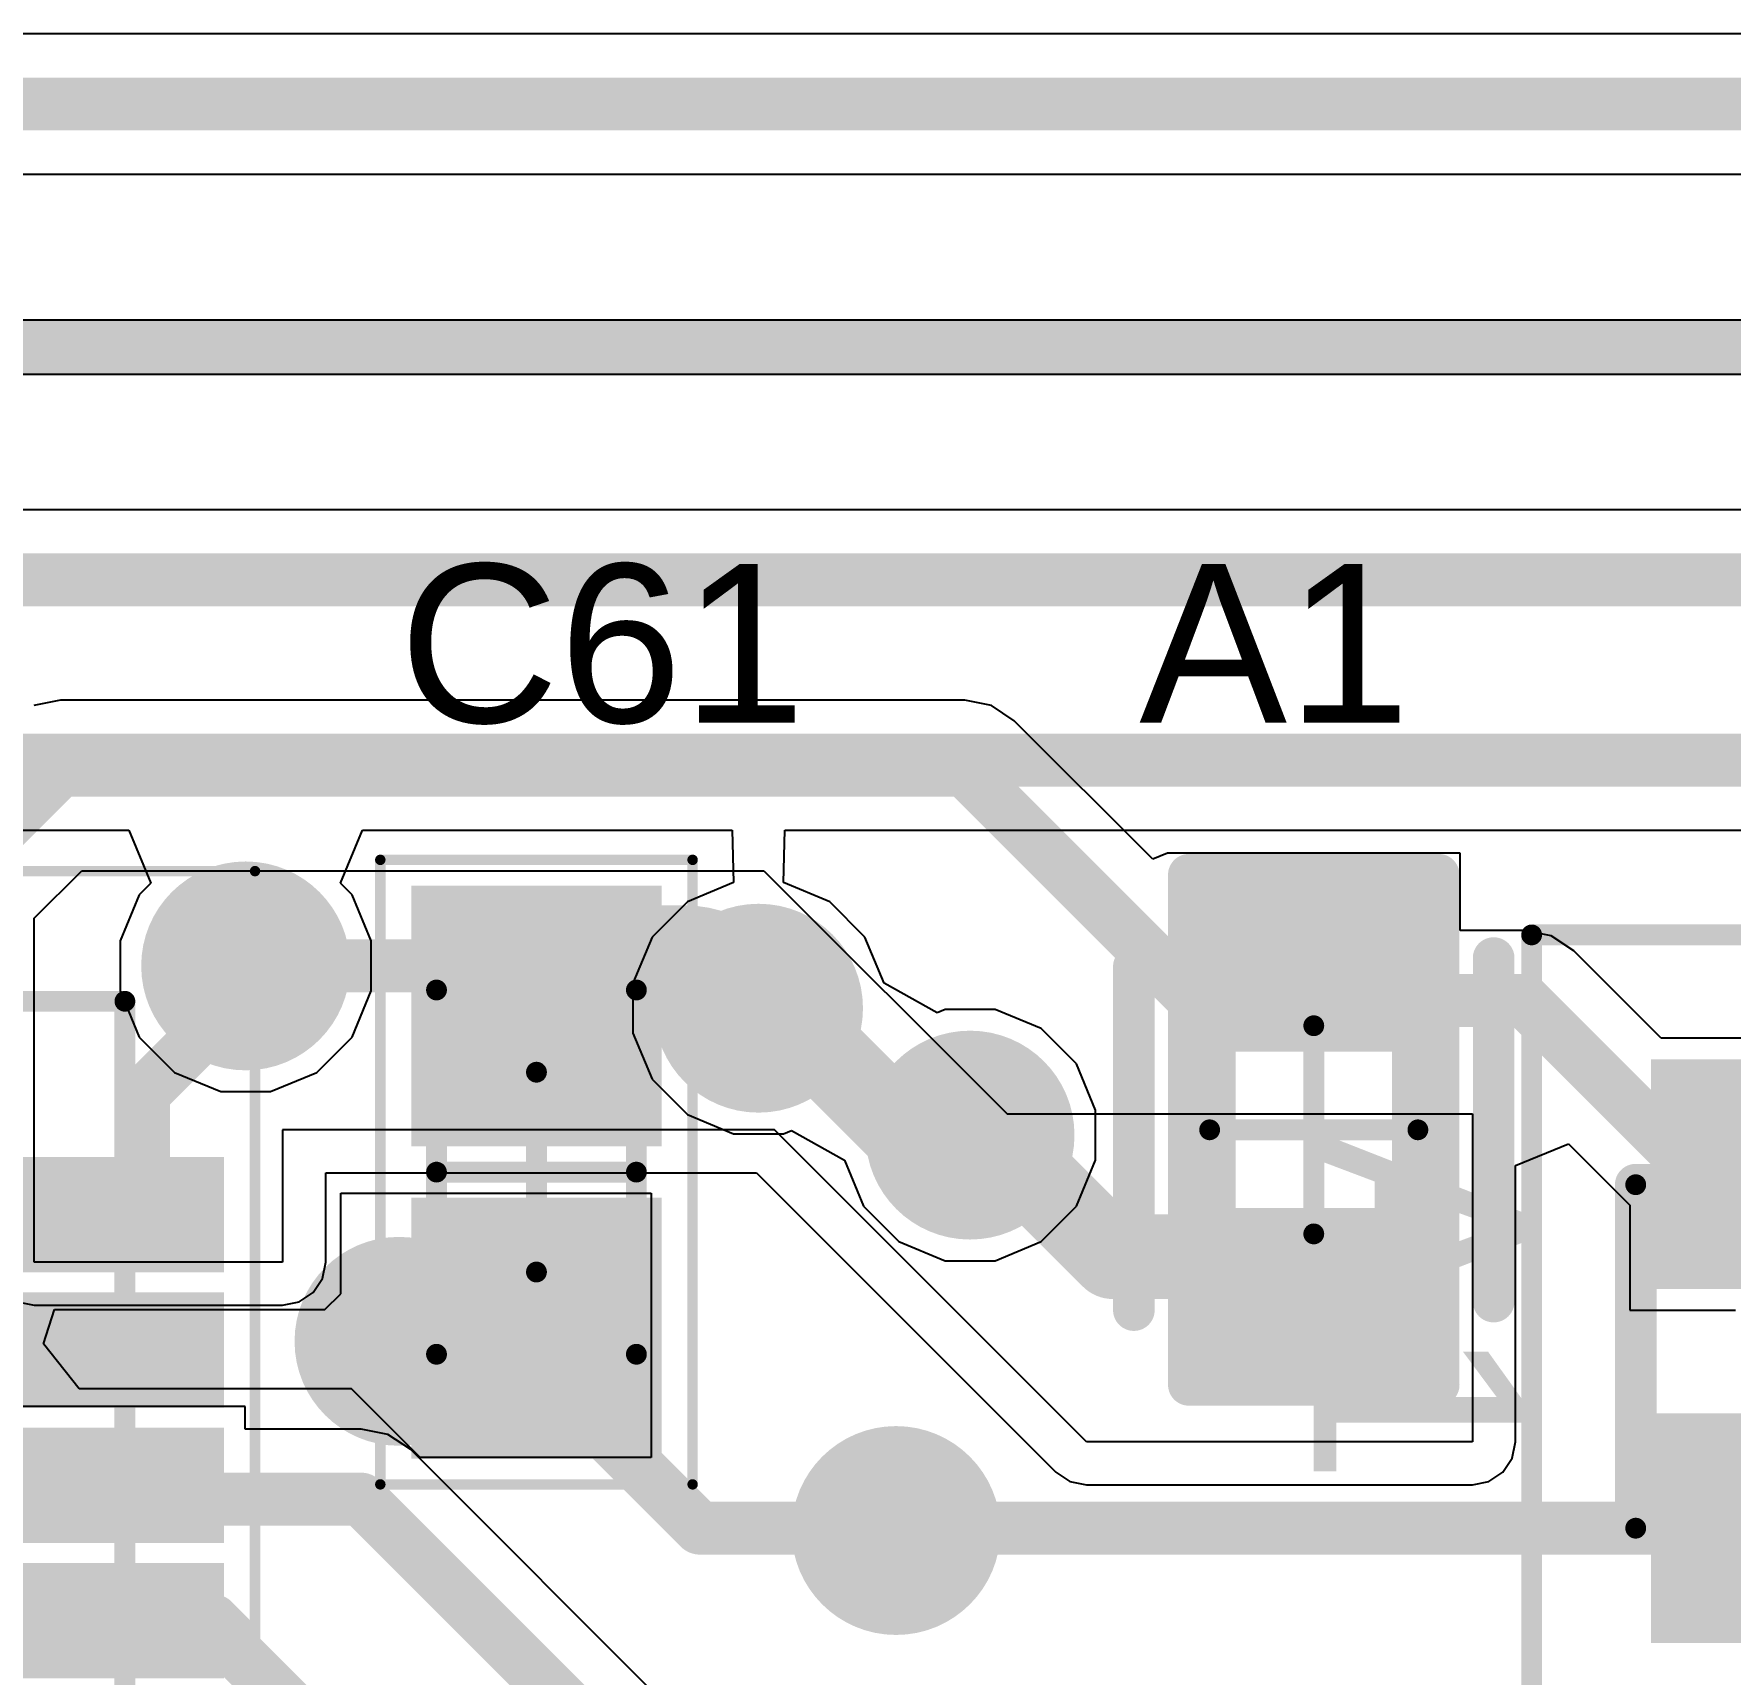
# Model space of a CAD drawing. Header units: inches. Extents: x 2.95 to 6.74, y 1.23 to 4.83.
# Drawn here: x 6.147 to 6.4677, y 2.1111 to 2.4213 of the extents above; entities that cross this region are included whole.
import ezdxf

# ---------------------------------------------------------------- set-up
doc = ezdxf.new("R2010")
doc.units = ezdxf.units.IN
doc.header["$MEASUREMENT"] = 0
for name, color, linetype in [('Bottom Layer', 5, 'Continuous'), ('Bottom Solder', 6, 'Continuous'), ('GND', 76, 'Continuous'), ('Mechanical 15', 56, 'Continuous'), ('PWR', 16, 'Continuous'), ('Top 3D Body', 56, 'Continuous'), ('Top Assembly', 56, 'Continuous'), ('Top Component Center', 56, 'Continuous'), ('Top Courtyard', 56, 'Continuous'), ('Top Layer', 1, 'Continuous'), ('Top Overlay', 2, 'Continuous'), ('Top Paste', 8, 'Continuous'), ('Top Solder', 216, 'Continuous'), ('Via Holes', 16, 'Continuous')]:
    doc.layers.add(name, color=color, linetype=linetype)
doc.styles.add('Arial', font='', dxfattribs={"height": 0.2})
doc.styles.get('Arial').set_extended_font_data('Arial')

# ---------------------------------------------------------------- blocks, each defined once
blk = doc.blocks.new('YC164JR07220RL_45')
at = {"layer": 'Top Layer'}
for points in [[(-0.0561, 0.01575), (-0.0561, 0.05118), (-0.03839, 0.05118), (-0.03839, 0.01575)], [(-0.02461, 0.01575), (-0.02461, 0.05118), (-0.00689, 0.05118), (-0.00689, 0.01575)], [(0.00689, 0.01575), (0.00689, 0.05118), (0.02461, 0.05118), (0.02461, 0.01575)], [(0.03839, 0.01575), (0.03839, 0.05118), (0.0561, 0.05118), (0.0561, 0.01575)], [(-0.0561, -0.05118), (-0.0561, -0.01575), (-0.03839, -0.01575), (-0.03839, -0.05118)], [(-0.02461, -0.05118), (-0.02461, -0.01575), (-0.00689, -0.01575), (-0.00689, -0.05118)], [(0.00689, -0.05118), (0.00689, -0.01575), (0.02461, -0.01575), (0.02461, -0.05118)], [(0.03839, -0.05118), (0.03839, -0.01575), (0.0561, -0.01575), (0.0561, -0.05118)]]:
    blk.add_hatch(color=1, dxfattribs=at).paths.add_polyline_path(points)
at = {"layer": 'Top Paste'}
for points in [[(-0.0561, 0.01575), (-0.0561, 0.05118), (-0.03839, 0.05118), (-0.03839, 0.01575)], [(-0.02461, 0.01575), (-0.02461, 0.05118), (-0.00689, 0.05118), (-0.00689, 0.01575)], [(0.00689, 0.01575), (0.00689, 0.05118), (0.02461, 0.05118), (0.02461, 0.01575)], [(0.03839, 0.01575), (0.03839, 0.05118), (0.0561, 0.05118), (0.0561, 0.01575)], [(-0.0561, -0.05118), (-0.0561, -0.01575), (-0.03839, -0.01575), (-0.03839, -0.05118)], [(-0.02461, -0.05118), (-0.02461, -0.01575), (-0.00689, -0.01575), (-0.00689, -0.05118)], [(0.00689, -0.05118), (0.00689, -0.01575), (0.02461, -0.01575), (0.02461, -0.05118)], [(0.03839, -0.05118), (0.03839, -0.01575), (0.0561, -0.01575), (0.0561, -0.05118)]]:
    blk.add_hatch(color=8, dxfattribs=at).paths.add_polyline_path(points)
at = {"layer": 'Top Solder'}
for points in [[(-0.0601, 0.01175), (-0.0601, 0.05518), (-0.03439, 0.05518), (-0.03439, 0.01175)], [(-0.02861, 0.01175), (-0.02861, 0.05518), (-0.00289, 0.05518), (-0.00289, 0.01175)], [(0.00289, 0.01175), (0.00289, 0.05518), (0.02861, 0.05518), (0.02861, 0.01175)], [(0.03439, 0.01175), (0.03439, 0.05518), (0.0601, 0.05518), (0.0601, 0.01175)], [(-0.0601, -0.05518), (-0.0601, -0.01175), (-0.03439, -0.01175), (-0.03439, -0.05518)], [(-0.02861, -0.05518), (-0.02861, -0.01175), (-0.00289, -0.01175), (-0.00289, -0.05518)], [(0.00289, -0.05518), (0.00289, -0.01175), (0.02861, -0.01175), (0.02861, -0.05518)], [(0.03439, -0.05518), (0.03439, -0.01175), (0.0601, -0.01175), (0.0601, -0.05518)]]:
    blk.add_hatch(color=216, dxfattribs=at).paths.add_polyline_path(points)
at = {"layer": 'Mechanical 15'}
for points in [[(-0.08268, 0.07087, 0.00394, 0.00394, 0), (-0.08268, -0.07874, 0.00394, 0.00394, 0)], [(0.08268, 0.07087, 0.00394, 0.00394, 0), (-0.08268, 0.07087, 0.00394, 0.00394, 0)], [(0.08268, 0.07087, 0.00394, 0.00394, 0), (0.08268, -0.07874, 0.00394, 0.00394, 0)], [(0.08268, -0.07874, 0.00394, 0.00394, 0), (-0.08268, -0.07874, 0.00394, 0.00394, 0)]]:
    blk.add_lwpolyline(points, format="xyseb", dxfattribs=at)
for points in [[(-0.08366, 0.07087, 0.00197, 0.00197, 1), (-0.08169, 0.07087, 0.00197, 0.00197, 1)], [(-0.08366, 0.07087, 0.00197, 0.00197, 1), (-0.08169, 0.07087, 0.00197, 0.00197, 1)], [(0.08169, 0.07087, 0.00197, 0.00197, 1), (0.08366, 0.07087, 0.00197, 0.00197, 1)], [(0.08169, 0.07087, 0.00197, 0.00197, 1), (0.08366, 0.07087, 0.00197, 0.00197, 1)], [(-0.08366, -0.07874, 0.00197, 0.00197, 1), (-0.08169, -0.07874, 0.00197, 0.00197, 1)], [(-0.08366, -0.07874, 0.00197, 0.00197, 1), (-0.08169, -0.07874, 0.00197, 0.00197, 1)], [(0.08169, -0.07874, 0.00197, 0.00197, 1), (0.08366, -0.07874, 0.00197, 0.00197, 1)], [(0.08169, -0.07874, 0.00197, 0.00197, 1), (0.08366, -0.07874, 0.00197, 0.00197, 1)]]:
    blk.add_lwpolyline(points, format="xyseb", close=True, dxfattribs=at)
at = {"layer": 'Top 3D Body'}
for points in [[(-0.06299, 0.0315, 0.00787, 0.00787, 0), (-0.06299, -0.0315, 0.00787, 0.00787, 0)], [(0.06299, 0.0315, 0.00787, 0.00787, 0), (-0.06299, 0.0315, 0.00787, 0.00787, 0)], [(0.06299, 0.0315, 0.00787, 0.00787, 0), (0.06299, -0.0315, 0.00787, 0.00787, 0)], [(0.06299, -0.0315, 0.00787, 0.00787, 0), (-0.06299, -0.0315, 0.00787, 0.00787, 0)]]:
    blk.add_lwpolyline(points, format="xyseb", dxfattribs=at)
for points in [[(-0.06496, 0.0315, 0.00394, 0.00394, 1), (-0.06102, 0.0315, 0.00394, 0.00394, 1)], [(-0.06496, 0.0315, 0.00394, 0.00394, 1), (-0.06102, 0.0315, 0.00394, 0.00394, 1)], [(0.06102, 0.0315, 0.00394, 0.00394, 1), (0.06496, 0.0315, 0.00394, 0.00394, 1)], [(0.06102, 0.0315, 0.00394, 0.00394, 1), (0.06496, 0.0315, 0.00394, 0.00394, 1)], [(-0.06496, -0.0315, 0.00394, 0.00394, 1), (-0.06102, -0.0315, 0.00394, 0.00394, 1)], [(-0.06496, -0.0315, 0.00394, 0.00394, 1), (-0.06102, -0.0315, 0.00394, 0.00394, 1)], [(0.06102, -0.0315, 0.00394, 0.00394, 1), (0.06496, -0.0315, 0.00394, 0.00394, 1)], [(0.06102, -0.0315, 0.00394, 0.00394, 1), (0.06496, -0.0315, 0.00394, 0.00394, 1)]]:
    blk.add_lwpolyline(points, format="xyseb", close=True, dxfattribs=at)
at = {"layer": 'Top Overlay'}
for points in [[(0.06299, 0.03346, 0.00394, 0.00394, 0), (0.06299, -0.0315, 0.00394, 0.00394, 0)], [(-0.06299, 0.0315, 0.00394, 0.00394, 0), (-0.06299, -0.03346, 0.00394, 0.00394, 0)], [(-0.04921, -0.05709, 0.00394, 0.00394, -1), (-0.04528, -0.05709, 0.00394, 0.00394, 0)], [(-0.04528, -0.05709, 0.00394, 0.00394, -1), (-0.04921, -0.05709, 0.00394, 0.00394, 0)]]:
    blk.add_lwpolyline(points, format="xyseb", dxfattribs=at)
for points in [[(0.06201, 0.03346, 0.00197, 0.00197, 1), (0.06398, 0.03346, 0.00197, 0.00197, 1)], [(-0.06398, 0.0315, 0.00197, 0.00197, 1), (-0.06201, 0.0315, 0.00197, 0.00197, 1)], [(-0.06398, -0.03346, 0.00197, 0.00197, 1), (-0.06201, -0.03346, 0.00197, 0.00197, 1)], [(0.06201, -0.0315, 0.00197, 0.00197, 1), (0.06398, -0.0315, 0.00197, 0.00197, 1)], [(-0.0502, -0.05709, 0.00197, 0.00197, 1), (-0.04823, -0.05709, 0.00197, 0.00197, 1)], [(-0.0502, -0.05709, 0.00197, 0.00197, 1), (-0.04823, -0.05709, 0.00197, 0.00197, 1)], [(-0.04626, -0.05709, 0.00197, 0.00197, 1), (-0.04429, -0.05709, 0.00197, 0.00197, 1)], [(-0.04626, -0.05709, 0.00197, 0.00197, 1), (-0.04429, -0.05709, 0.00197, 0.00197, 1)]]:
    blk.add_lwpolyline(points, format="xyseb", close=True, dxfattribs=at)
blk = doc.blocks.new('QFN65P400X400X100_17N_D_106')
at = {"layer": 'Top Layer'}
for points in [[(-0.04528, 0.05217), (-0.04528, 0.0935), (-0.0315, 0.0935), (-0.0315, 0.05217)], [(-0.01969, 0.05217), (-0.01969, 0.0935), (-0.00591, 0.0935), (-0.00591, 0.05217)], [(0.00591, 0.05217), (0.00591, 0.0935), (0.01969, 0.0935), (0.01969, 0.05217)], [(0.0315, 0.05217), (0.0315, 0.0935), (0.04528, 0.0935), (0.04528, 0.05217)], [(-0.0935, 0.04528), (-0.05217, 0.04528), (-0.05217, 0.0315), (-0.0935, 0.0315)], [(0.05217, 0.04528), (0.0935, 0.04528), (0.0935, 0.0315), (0.05217, 0.0315)], [(-0.04331, -0.04331), (-0.04331, 0.04331), (0.04331, 0.04331), (0.04331, -0.04331)], [(-0.0935, 0.01969), (-0.05217, 0.01969), (-0.05217, 0.00591), (-0.0935, 0.00591)], [(0.05217, 0.01969), (0.0935, 0.01969), (0.0935, 0.00591), (0.05217, 0.00591)], [(-0.0935, -0.00591), (-0.05217, -0.00591), (-0.05217, -0.01969), (-0.0935, -0.01969)], [(0.05217, -0.00591), (0.0935, -0.00591), (0.0935, -0.01969), (0.05217, -0.01969)], [(-0.0935, -0.0315), (-0.05217, -0.0315), (-0.05217, -0.04528), (-0.0935, -0.04528)], [(0.05217, -0.0315), (0.0935, -0.0315), (0.0935, -0.04528), (0.05217, -0.04528)], [(-0.04528, -0.0935), (-0.04528, -0.05217), (-0.0315, -0.05217), (-0.0315, -0.0935)], [(-0.01969, -0.0935), (-0.01969, -0.05217), (-0.00591, -0.05217), (-0.00591, -0.0935)], [(0.00591, -0.0935), (0.00591, -0.05217), (0.01969, -0.05217), (0.01969, -0.0935)], [(0.0315, -0.0935), (0.0315, -0.05217), (0.04528, -0.05217), (0.04528, -0.0935)]]:
    blk.add_hatch(color=1, dxfattribs=at).paths.add_polyline_path(points)
at = {"layer": 'Top Paste'}
for points in [[(-0.04528, 0.05217), (-0.04528, 0.0935), (-0.0315, 0.0935), (-0.0315, 0.05217)], [(-0.01969, 0.05217), (-0.01969, 0.0935), (-0.00591, 0.0935), (-0.00591, 0.05217)], [(0.00591, 0.05217), (0.00591, 0.0935), (0.01969, 0.0935), (0.01969, 0.05217)], [(0.0315, 0.05217), (0.0315, 0.0935), (0.04528, 0.0935), (0.04528, 0.05217)], [(-0.0935, 0.04528), (-0.05217, 0.04528), (-0.05217, 0.0315), (-0.0935, 0.0315)], [(0.05217, 0.04528), (0.0935, 0.04528), (0.0935, 0.0315), (0.05217, 0.0315)], [(-0.04331, -0.04331), (-0.04331, 0.04331), (0.04331, 0.04331), (0.04331, -0.04331)], [(-0.0935, 0.01969), (-0.05217, 0.01969), (-0.05217, 0.00591), (-0.0935, 0.00591)], [(0.05217, 0.01969), (0.0935, 0.01969), (0.0935, 0.00591), (0.05217, 0.00591)], [(-0.0935, -0.00591), (-0.05217, -0.00591), (-0.05217, -0.01969), (-0.0935, -0.01969)], [(0.05217, -0.00591), (0.0935, -0.00591), (0.0935, -0.01969), (0.05217, -0.01969)], [(-0.0935, -0.0315), (-0.05217, -0.0315), (-0.05217, -0.04528), (-0.0935, -0.04528)], [(0.05217, -0.0315), (0.0935, -0.0315), (0.0935, -0.04528), (0.05217, -0.04528)], [(-0.04528, -0.0935), (-0.04528, -0.05217), (-0.0315, -0.05217), (-0.0315, -0.0935)], [(-0.01969, -0.0935), (-0.01969, -0.05217), (-0.00591, -0.05217), (-0.00591, -0.0935)], [(0.00591, -0.0935), (0.00591, -0.05217), (0.01969, -0.05217), (0.01969, -0.0935)], [(0.0315, -0.0935), (0.0315, -0.05217), (0.04528, -0.05217), (0.04528, -0.0935)]]:
    blk.add_hatch(color=8, dxfattribs=at).paths.add_polyline_path(points)
at = {"layer": 'Top Solder'}
for points in [[(-0.04928, 0.04817), (-0.04928, 0.0975), (-0.0275, 0.0975), (-0.0275, 0.04817)], [(-0.02369, 0.04817), (-0.02369, 0.0975), (-0.00191, 0.0975), (-0.00191, 0.04817)], [(0.00191, 0.04817), (0.00191, 0.0975), (0.02369, 0.0975), (0.02369, 0.04817)], [(0.0275, 0.04817), (0.0275, 0.0975), (0.04928, 0.0975), (0.04928, 0.04817)], [(-0.0975, 0.04928), (-0.04817, 0.04928), (-0.04817, 0.0275), (-0.0975, 0.0275)], [(0.04817, 0.04928), (0.0975, 0.04928), (0.0975, 0.0275), (0.04817, 0.0275)], [(-0.04731, -0.04731), (-0.04731, 0.04731), (0.04731, 0.04731), (0.04731, -0.04731)], [(-0.0975, 0.02369), (-0.04817, 0.02369), (-0.04817, 0.00191), (-0.0975, 0.00191)], [(0.04817, 0.02369), (0.0975, 0.02369), (0.0975, 0.00191), (0.04817, 0.00191)], [(-0.0975, -0.00191), (-0.04817, -0.00191), (-0.04817, -0.02369), (-0.0975, -0.02369)], [(0.04817, -0.00191), (0.0975, -0.00191), (0.0975, -0.02369), (0.04817, -0.02369)], [(-0.0975, -0.0275), (-0.04817, -0.0275), (-0.04817, -0.04928), (-0.0975, -0.04928)], [(0.04817, -0.0275), (0.0975, -0.0275), (0.0975, -0.04928), (0.04817, -0.04928)], [(-0.04928, -0.0975), (-0.04928, -0.04817), (-0.0275, -0.04817), (-0.0275, -0.0975)], [(-0.02369, -0.0975), (-0.02369, -0.04817), (-0.00191, -0.04817), (-0.00191, -0.0975)], [(0.00191, -0.0975), (0.00191, -0.04817), (0.02369, -0.04817), (0.02369, -0.0975)], [(0.0275, -0.0975), (0.0275, -0.04817), (0.04928, -0.04817), (0.04928, -0.0975)]]:
    blk.add_hatch(color=216, dxfattribs=at).paths.add_polyline_path(points)
at = {"layer": 'Mechanical 15'}
for points in [[(-0.10335, 0.10335, 0.00197, 0.00197, 0), (-0.10335, -0.10335, 0.00197, 0.00197, 0)], [(0.10335, 0.10335, 0.00197, 0.00197, 0), (-0.10335, 0.10335, 0.00197, 0.00197, 0)], [(0.10335, 0.10335, 0.00197, 0.00197, 0), (0.10335, -0.10335, 0.00197, 0.00197, 0)], [(0.10335, -0.10335, 0.00197, 0.00197, 0), (-0.10335, -0.10335, 0.00197, 0.00197, 0)]]:
    blk.add_lwpolyline(points, format="xyseb", dxfattribs=at)
for points in [[(-0.10384, 0.10335, 0.000984, 0.000984, 1), (-0.10285, 0.10335, 0.000984, 0.000984, 1)], [(-0.10384, 0.10335, 0.000984, 0.000984, 1), (-0.10285, 0.10335, 0.000984, 0.000984, 1)], [(0.10285, 0.10335, 0.000984, 0.000984, 1), (0.10384, 0.10335, 0.000984, 0.000984, 1)], [(0.10285, 0.10335, 0.000984, 0.000984, 1), (0.10384, 0.10335, 0.000984, 0.000984, 1)], [(-0.10384, -0.10335, 0.000984, 0.000984, 1), (-0.10285, -0.10335, 0.000984, 0.000984, 1)], [(-0.10384, -0.10335, 0.000984, 0.000984, 1), (-0.10285, -0.10335, 0.000984, 0.000984, 1)], [(0.10285, -0.10335, 0.000984, 0.000984, 1), (0.10384, -0.10335, 0.000984, 0.000984, 1)], [(0.10285, -0.10335, 0.000984, 0.000984, 1), (0.10384, -0.10335, 0.000984, 0.000984, 1)]]:
    blk.add_lwpolyline(points, format="xyseb", close=True, dxfattribs=at)
at = {"layer": 'Top 3D Body'}
for points in [[(-0.05315, 0.07874, 0.00394, 0.00394, 0), (-0.07874, 0.05315, 0.00394, 0.00394, 0)], [(-0.07874, 0.07874, 0.00394, 0.00394, 0), (-0.07874, -0.07874, 0.00394, 0.00394, 0)], [(0.07874, 0.07874, 0.00394, 0.00394, 0), (-0.07874, 0.07874, 0.00394, 0.00394, 0)], [(0.07874, 0.07874, 0.00394, 0.00394, 0), (0.07874, -0.07874, 0.00394, 0.00394, 0)], [(0.07874, -0.07874, 0.00394, 0.00394, 0), (-0.07874, -0.07874, 0.00394, 0.00394, 0)]]:
    blk.add_lwpolyline(points, format="xyseb", dxfattribs=at)
for points in [[(-0.07972, 0.07874, 0.00197, 0.00197, 1), (-0.07776, 0.07874, 0.00197, 0.00197, 1)], [(-0.07972, 0.07874, 0.00197, 0.00197, 1), (-0.07776, 0.07874, 0.00197, 0.00197, 1)], [(-0.05413, 0.07874, 0.00197, 0.00197, 1), (-0.05217, 0.07874, 0.00197, 0.00197, 1)], [(0.07776, 0.07874, 0.00197, 0.00197, 1), (0.07972, 0.07874, 0.00197, 0.00197, 1)], [(0.07776, 0.07874, 0.00197, 0.00197, 1), (0.07972, 0.07874, 0.00197, 0.00197, 1)], [(-0.07972, 0.05315, 0.00197, 0.00197, 1), (-0.07776, 0.05315, 0.00197, 0.00197, 1)], [(-0.07972, -0.07874, 0.00197, 0.00197, 1), (-0.07776, -0.07874, 0.00197, 0.00197, 1)], [(-0.07972, -0.07874, 0.00197, 0.00197, 1), (-0.07776, -0.07874, 0.00197, 0.00197, 1)], [(0.07776, -0.07874, 0.00197, 0.00197, 1), (0.07972, -0.07874, 0.00197, 0.00197, 1)], [(0.07776, -0.07874, 0.00197, 0.00197, 1), (0.07972, -0.07874, 0.00197, 0.00197, 1)]]:
    blk.add_lwpolyline(points, format="xyseb", close=True, dxfattribs=at)
at = {"layer": 'Top Overlay'}
for points in [[(-0.08709, 0.07677, 0.0128, 0.0128, 1), (-0.09988, 0.07677, 0.0128, 0.0128, 1)], [(-0.10308, 0.07677, 0.0064, 0.0064, 1), (-0.09668, 0.07677, 0.0064, 0.0064, 1)], [(-0.09029, 0.07677, 0.0064, 0.0064, 1), (-0.08389, 0.07677, 0.0064, 0.0064, 1)]]:
    blk.add_lwpolyline(points, format="xyseb", close=True, dxfattribs=at)
blk = doc.blocks.new('CAPC1608X90X35NL15T15_118')
at = {"layer": 'Top Layer'}
for points in [[(-0.0502, -0.01969), (-0.0502, 0.01969), (-0.00886, 0.01969), (-0.00886, -0.01969)], [(0.00886, -0.01969), (0.00886, 0.01969), (0.0502, 0.01969), (0.0502, -0.01969)]]:
    blk.add_hatch(color=1, dxfattribs=at).paths.add_polyline_path(points)
at = {"layer": 'Top Paste'}
for points in [[(-0.0502, -0.01969), (-0.0502, 0.01969), (-0.00886, 0.01969), (-0.00886, -0.01969)], [(0.00886, -0.01969), (0.00886, 0.01969), (0.0502, 0.01969), (0.0502, -0.01969)]]:
    blk.add_hatch(color=8, dxfattribs=at).paths.add_polyline_path(points)
at = {"layer": 'Top Solder'}
for points in [[(-0.0542, -0.02369), (-0.0542, 0.02369), (-0.00486, 0.02369), (-0.00486, -0.02369)], [(0.00486, -0.02369), (0.00486, 0.02369), (0.0542, 0.02369), (0.0542, -0.02369)]]:
    blk.add_hatch(color=216, dxfattribs=at).paths.add_polyline_path(points)
at = {"layer": 'Mechanical 15'}
for points in [[(-0.05906, 0.02953, 0.00197, 0.00197, 0), (-0.05906, -0.02953, 0.00197, 0.00197, 0)], [(-0.05906, 0.02953, 0.00197, 0.00197, 0), (0.05906, 0.02953, 0.00197, 0.00197, 0)], [(0.05906, 0.02953, 0.00197, 0.00197, 0), (0.05906, -0.02953, 0.00197, 0.00197, 0)], [(0, 0.0189, 0.00394, 0.00394, 0), (0, -0.0189, 0.00394, 0.00394, 0)], [(-0.0189, 0, 0.00394, 0.00394, 0), (0.0189, 0, 0.00394, 0.00394, 0)], [(-0.05906, -0.02953, 0.00197, 0.00197, 0), (0.05906, -0.02953, 0.00197, 0.00197, 0)]]:
    blk.add_lwpolyline(points, format="xyseb", dxfattribs=at)
for points in [[(-0.05955, 0.02953, 0.000984, 0.000984, 1), (-0.05856, 0.02953, 0.000984, 0.000984, 1)], [(-0.05955, 0.02953, 0.000984, 0.000984, 1), (-0.05856, 0.02953, 0.000984, 0.000984, 1)], [(0.05856, 0.02953, 0.000984, 0.000984, 1), (0.05955, 0.02953, 0.000984, 0.000984, 1)], [(0.05856, 0.02953, 0.000984, 0.000984, 1), (0.05955, 0.02953, 0.000984, 0.000984, 1)], [(-0.00098, 0.0189, 0.00197, 0.00197, 1), (0.00098, 0.0189, 0.00197, 0.00197, 1)], [(-0.01988, 0, 0.00197, 0.00197, 1), (-0.01791, 0, 0.00197, 0.00197, 1)], [(0.01791, 0, 0.00197, 0.00197, 1), (0.01988, 0, 0.00197, 0.00197, 1)], [(-0.00098, -0.0189, 0.00197, 0.00197, 1), (0.00098, -0.0189, 0.00197, 0.00197, 1)], [(-0.05955, -0.02953, 0.000984, 0.000984, 1), (-0.05856, -0.02953, 0.000984, 0.000984, 1)], [(-0.05955, -0.02953, 0.000984, 0.000984, 1), (-0.05856, -0.02953, 0.000984, 0.000984, 1)], [(0.05856, -0.02953, 0.000984, 0.000984, 1), (0.05955, -0.02953, 0.000984, 0.000984, 1)], [(0.05856, -0.02953, 0.000984, 0.000984, 1), (0.05955, -0.02953, 0.000984, 0.000984, 1)]]:
    blk.add_lwpolyline(points, format="xyseb", close=True, dxfattribs=at)
at = {"layer": 'Top 3D Body'}
for points in [[(-0.03445, 0.0189, 0.00394, 0.00394, 0), (-0.03445, -0.0189, 0.00394, 0.00394, 0)], [(-0.03445, 0.0189, 0.00394, 0.00394, 0), (0.03445, 0.0189, 0.00394, 0.00394, 0)], [(0.03445, 0.0189, 0.00394, 0.00394, 0), (0.03445, -0.0189, 0.00394, 0.00394, 0)], [(-0.03445, -0.0189, 0.00394, 0.00394, 0), (0.03445, -0.0189, 0.00394, 0.00394, 0)]]:
    blk.add_lwpolyline(points, format="xyseb", dxfattribs=at)
for points in [[(-0.03543, 0.0189, 0.00197, 0.00197, 1), (-0.03346, 0.0189, 0.00197, 0.00197, 1)], [(-0.03543, 0.0189, 0.00197, 0.00197, 1), (-0.03346, 0.0189, 0.00197, 0.00197, 1)], [(0.03346, 0.0189, 0.00197, 0.00197, 1), (0.03543, 0.0189, 0.00197, 0.00197, 1)], [(0.03346, 0.0189, 0.00197, 0.00197, 1), (0.03543, 0.0189, 0.00197, 0.00197, 1)], [(-0.03543, -0.0189, 0.00197, 0.00197, 1), (-0.03346, -0.0189, 0.00197, 0.00197, 1)], [(-0.03543, -0.0189, 0.00197, 0.00197, 1), (-0.03346, -0.0189, 0.00197, 0.00197, 1)], [(0.03346, -0.0189, 0.00197, 0.00197, 1), (0.03543, -0.0189, 0.00197, 0.00197, 1)], [(0.03346, -0.0189, 0.00197, 0.00197, 1), (0.03543, -0.0189, 0.00197, 0.00197, 1)]]:
    blk.add_lwpolyline(points, format="xyseb", close=True, dxfattribs=at)
blk = doc.blocks.new('FP_RCS0603__3_MFG_177')
at = {"layer": 'Top Layer'}
for points in [[(-0.04429, 0.01969), (-0.01476, 0.01969), (-0.01476, -0.01969), (-0.04429, -0.01969)], [(0.01476, 0.01969), (0.04429, 0.01969), (0.04429, -0.01969), (0.01476, -0.01969)]]:
    blk.add_hatch(color=1, dxfattribs=at).paths.add_polyline_path(points)
at = {"layer": 'Top Paste'}
for points in [[(-0.04429, 0.01969), (-0.01476, 0.01969), (-0.01476, -0.01969), (-0.04429, -0.01969)], [(0.01476, 0.01969), (0.04429, 0.01969), (0.04429, -0.01969), (0.01476, -0.01969)]]:
    blk.add_hatch(color=8, dxfattribs=at).paths.add_polyline_path(points)
at = {"layer": 'Top Solder'}
for points in [[(-0.04429, 0.01969), (-0.01476, 0.01969), (-0.01476, -0.01969), (-0.04429, -0.01969)], [(0.01476, 0.01969), (0.04429, 0.01969), (0.04429, -0.01969), (0.01476, -0.01969)]]:
    blk.add_hatch(color=216, dxfattribs=at).paths.add_polyline_path(points)
at = {"layer": 'Top 3D Body'}
for points in [[(0.03248, 0.0187, 0.00787, 0.00787, 0), (-0.03248, 0.0187, 0.00787, 0.00787, 0)], [(-0.03248, -0.0187, 0.00787, 0.00787, 0), (-0.03248, 0.0187, 0.00787, 0.00787, 0)], [(0.03248, -0.0187, 0.00787, 0.00787, 0), (0.03248, 0.0187, 0.00787, 0.00787, 0)], [(0.03248, -0.0187, 0.00787, 0.00787, 0), (-0.03248, -0.0187, 0.00787, 0.00787, 0)]]:
    blk.add_lwpolyline(points, format="xyseb", dxfattribs=at)
for points in [[(-0.03445, 0.0187, 0.00394, 0.00394, 1), (-0.03051, 0.0187, 0.00394, 0.00394, 1)], [(-0.03445, 0.0187, 0.00394, 0.00394, 1), (-0.03051, 0.0187, 0.00394, 0.00394, 1)], [(0.03051, 0.0187, 0.00394, 0.00394, 1), (0.03445, 0.0187, 0.00394, 0.00394, 1)], [(0.03051, 0.0187, 0.00394, 0.00394, 1), (0.03445, 0.0187, 0.00394, 0.00394, 1)], [(-0.03445, -0.0187, 0.00394, 0.00394, 1), (-0.03051, -0.0187, 0.00394, 0.00394, 1)], [(-0.03445, -0.0187, 0.00394, 0.00394, 1), (-0.03051, -0.0187, 0.00394, 0.00394, 1)], [(0.03051, -0.0187, 0.00394, 0.00394, 1), (0.03445, -0.0187, 0.00394, 0.00394, 1)], [(0.03051, -0.0187, 0.00394, 0.00394, 1), (0.03445, -0.0187, 0.00394, 0.00394, 1)]]:
    blk.add_lwpolyline(points, format="xyseb", close=True, dxfattribs=at)
at = {"layer": 'Top Assembly'}
for points in [[(0.04823, 0.02362, 0.00787, 0.00787, 0), (-0.04823, 0.02362, 0.00787, 0.00787, 0)], [(-0.04823, -0.02362, 0.00787, 0.00787, 0), (-0.04823, 0.02362, 0.00787, 0.00787, 0)], [(0.04823, -0.02362, 0.00787, 0.00787, 0), (0.04823, 0.02362, 0.00787, 0.00787, 0)], [(0.04823, -0.02362, 0.00787, 0.00787, 0), (-0.04823, -0.02362, 0.00787, 0.00787, 0)]]:
    blk.add_lwpolyline(points, format="xyseb", dxfattribs=at)
for points in [[(-0.0502, 0.02362, 0.00394, 0.00394, 1), (-0.04626, 0.02362, 0.00394, 0.00394, 1)], [(-0.0502, 0.02362, 0.00394, 0.00394, 1), (-0.04626, 0.02362, 0.00394, 0.00394, 1)], [(0.04626, 0.02362, 0.00394, 0.00394, 1), (0.0502, 0.02362, 0.00394, 0.00394, 1)], [(0.04626, 0.02362, 0.00394, 0.00394, 1), (0.0502, 0.02362, 0.00394, 0.00394, 1)], [(-0.0502, -0.02362, 0.00394, 0.00394, 1), (-0.04626, -0.02362, 0.00394, 0.00394, 1)], [(-0.0502, -0.02362, 0.00394, 0.00394, 1), (-0.04626, -0.02362, 0.00394, 0.00394, 1)], [(0.04626, -0.02362, 0.00394, 0.00394, 1), (0.0502, -0.02362, 0.00394, 0.00394, 1)], [(0.04626, -0.02362, 0.00394, 0.00394, 1), (0.0502, -0.02362, 0.00394, 0.00394, 1)]]:
    blk.add_lwpolyline(points, format="xyseb", close=True, dxfattribs=at)
at = {"layer": 'Top Component Center'}
for points in [[(0, -0.01969, 0.00394, 0.00394, 0), (0, 0.01969, 0.00394, 0.00394, 0)], [(0.01969, 0, 0.00394, 0.00394, 0), (-0.01969, 0, 0.00394, 0.00394, 0)]]:
    blk.add_lwpolyline(points, format="xyseb", dxfattribs=at)
for points in [[(-0.00098, 0.01969, 0.00197, 0.00197, 1), (0.00098, 0.01969, 0.00197, 0.00197, 1)], [(-0.02067, 0, 0.00197, 0.00197, 1), (-0.0187, 0, 0.00197, 0.00197, 1)], [(0.0187, 0, 0.00197, 0.00197, 1), (0.02067, 0, 0.00197, 0.00197, 1)], [(-0.00098, -0.01969, 0.00197, 0.00197, 1), (0.00098, -0.01969, 0.00197, 0.00197, 1)]]:
    blk.add_lwpolyline(points, format="xyseb", close=True, dxfattribs=at)
at = {"layer": 'Top Courtyard'}
for points in [[(0.04823, 0.02362, 0.00787, 0.00787, 0), (-0.04823, 0.02362, 0.00787, 0.00787, 0)], [(-0.04823, -0.02362, 0.00787, 0.00787, 0), (-0.04823, 0.02362, 0.00787, 0.00787, 0)], [(0.04823, -0.02362, 0.00787, 0.00787, 0), (0.04823, 0.02362, 0.00787, 0.00787, 0)], [(0.04823, -0.02362, 0.00787, 0.00787, 0), (-0.04823, -0.02362, 0.00787, 0.00787, 0)]]:
    blk.add_lwpolyline(points, format="xyseb", dxfattribs=at)
for points in [[(-0.0502, 0.02362, 0.00394, 0.00394, 1), (-0.04626, 0.02362, 0.00394, 0.00394, 1)], [(-0.0502, 0.02362, 0.00394, 0.00394, 1), (-0.04626, 0.02362, 0.00394, 0.00394, 1)], [(0.04626, 0.02362, 0.00394, 0.00394, 1), (0.0502, 0.02362, 0.00394, 0.00394, 1)], [(0.04626, 0.02362, 0.00394, 0.00394, 1), (0.0502, 0.02362, 0.00394, 0.00394, 1)], [(-0.0502, -0.02362, 0.00394, 0.00394, 1), (-0.04626, -0.02362, 0.00394, 0.00394, 1)], [(-0.0502, -0.02362, 0.00394, 0.00394, 1), (-0.04626, -0.02362, 0.00394, 0.00394, 1)], [(0.04626, -0.02362, 0.00394, 0.00394, 1), (0.0502, -0.02362, 0.00394, 0.00394, 1)], [(0.04626, -0.02362, 0.00394, 0.00394, 1), (0.0502, -0.02362, 0.00394, 0.00394, 1)]]:
    blk.add_lwpolyline(points, format="xyseb", close=True, dxfattribs=at)
at = {"layer": 'Top Overlay'}
for points in [[(0.03248, 0.03402, 0.00787, 0.00787, 0), (-0.03248, 0.03402, 0.00787, 0.00787, 0)], [(0.03409, -0.03402, 0.00787, 0.00787, 0), (-0.03087, -0.03402, 0.00787, 0.00787, 0)]]:
    blk.add_lwpolyline(points, format="xyseb", dxfattribs=at)
for points in [[(-0.03445, 0.03402, 0.00394, 0.00394, 1), (-0.03051, 0.03402, 0.00394, 0.00394, 1)], [(0.03051, 0.03402, 0.00394, 0.00394, 1), (0.03445, 0.03402, 0.00394, 0.00394, 1)], [(-0.03283, -0.03402, 0.00394, 0.00394, 1), (-0.0289, -0.03402, 0.00394, 0.00394, 1)], [(0.03213, -0.03402, 0.00394, 0.00394, 1), (0.03606, -0.03402, 0.00394, 0.00394, 1)]]:
    blk.add_lwpolyline(points, format="xyseb", close=True, dxfattribs=at)
at = {"layer": 'Top Assembly', "style": 'Arial'}
blk.add_text('A1', height=0.03937, dxfattribs=at).set_placement((0, 0))

msp = doc.modelspace()

# ---------------------------------------------------------------- hatches: boundary and pattern name
at = {"layer": 'Bottom Layer'}
h = msp.add_hatch(color=5, dxfattribs=at)
edge = h.paths.add_edge_path()
edge.add_arc((6.187, 2.245), 0.01575, 0, 360)
h = msp.add_hatch(color=5, dxfattribs=at)
edge = h.paths.add_edge_path()
edge.add_arc((6.284, 2.237), 0.01575, 0, 360)
h = msp.add_hatch(color=5, dxfattribs=at)
edge = h.paths.add_edge_path()
edge.add_arc((6.324, 2.213), 0.01575, 0, 360)
h = msp.add_hatch(color=5, dxfattribs=at)
edge = h.paths.add_edge_path()
edge.add_arc((6.216, 2.174), 0.01575, 0, 360)
h = msp.add_hatch(color=5, dxfattribs=at)
edge = h.paths.add_edge_path()
edge.add_arc((6.31, 2.13822), 0.01575, 0, 360)
at = {"layer": 'Bottom Solder'}
h = msp.add_hatch(color=6, dxfattribs=at)
edge = h.paths.add_edge_path()
edge.add_arc((6.187, 2.245), 0.01975, 0, 360)
h = msp.add_hatch(color=6, dxfattribs=at)
edge = h.paths.add_edge_path()
edge.add_arc((6.284, 2.237), 0.01975, 0, 360)
h = msp.add_hatch(color=6, dxfattribs=at)
edge = h.paths.add_edge_path()
edge.add_arc((6.324, 2.213), 0.01975, 0, 360)
h = msp.add_hatch(color=6, dxfattribs=at)
edge = h.paths.add_edge_path()
edge.add_arc((6.216, 2.174), 0.01975, 0, 360)
h = msp.add_hatch(color=6, dxfattribs=at)
edge = h.paths.add_edge_path()
edge.add_arc((6.31, 2.13822), 0.01975, 0, 360)
at = {"layer": 'GND'}
h = msp.add_hatch(color=76, dxfattribs=at)
edge = h.paths.add_edge_path()
edge.add_arc((6.187, 2.245), 0.01775, 0, 360)
h = msp.add_hatch(color=76, dxfattribs=at)
edge = h.paths.add_edge_path()
edge.add_arc((6.284, 2.237), 0.01775, 0, 360)
h = msp.add_hatch(color=76, dxfattribs=at)
edge = h.paths.add_edge_path()
edge.add_arc((6.324, 2.213), 0.01775, 0, 360)
at = {"layer": 'PWR'}
h = msp.add_hatch(color=16, dxfattribs=at)
edge = h.paths.add_edge_path()
edge.add_arc((6.216, 2.174), 0.01775, 0, 360)
h = msp.add_hatch(color=16, dxfattribs=at)
edge = h.paths.add_edge_path()
edge.add_arc((6.31, 2.13822), 0.01775, 0, 360)
at = {"layer": 'Top Layer'}
h = msp.add_hatch(color=1, dxfattribs=at)
edge = h.paths.add_edge_path()
edge.add_arc((6.187, 2.245), 0.01575, 0, 360)
h = msp.add_hatch(color=1, dxfattribs=at)
edge = h.paths.add_edge_path()
edge.add_arc((6.284, 2.237), 0.01575, 0, 360)
h = msp.add_hatch(color=1, dxfattribs=at)
edge = h.paths.add_edge_path()
edge.add_arc((6.324, 2.213), 0.01575, 0, 360)
h = msp.add_hatch(color=1, dxfattribs=at)
edge = h.paths.add_edge_path()
edge.add_arc((6.216, 2.174), 0.01575, 0, 360)
h = msp.add_hatch(color=1, dxfattribs=at)
edge = h.paths.add_edge_path()
edge.add_arc((6.31, 2.13822), 0.01575, 0, 360)
at = {"layer": 'Top Solder'}
h = msp.add_hatch(color=216, dxfattribs=at)
edge = h.paths.add_edge_path()
edge.add_arc((6.187, 2.245), 0.01975, 0, 360)
h = msp.add_hatch(color=216, dxfattribs=at)
edge = h.paths.add_edge_path()
edge.add_arc((6.284, 2.237), 0.01975, 0, 360)
h = msp.add_hatch(color=216, dxfattribs=at)
edge = h.paths.add_edge_path()
edge.add_arc((6.324, 2.213), 0.01975, 0, 360)
h = msp.add_hatch(color=216, dxfattribs=at)
edge = h.paths.add_edge_path()
edge.add_arc((6.216, 2.174), 0.01975, 0, 360)
h = msp.add_hatch(color=216, dxfattribs=at)
edge = h.paths.add_edge_path()
edge.add_arc((6.31, 2.13822), 0.01975, 0, 360)
at = {"layer": 'Via Holes'}
h = msp.add_hatch(color=7, dxfattribs=at)
edge = h.paths.add_edge_path()
edge.add_arc((6.187, 2.245), 0.00775, 0, 360)
h = msp.add_hatch(color=7, dxfattribs=at)
edge = h.paths.add_edge_path()
edge.add_arc((6.284, 2.237), 0.00775, 0, 360)
h = msp.add_hatch(color=7, dxfattribs=at)
edge = h.paths.add_edge_path()
edge.add_arc((6.324, 2.213), 0.00775, 0, 360)
h = msp.add_hatch(color=7, dxfattribs=at)
edge = h.paths.add_edge_path()
edge.add_arc((6.216, 2.174), 0.00775, 0, 360)
h = msp.add_hatch(color=7, dxfattribs=at)
edge = h.paths.add_edge_path()
edge.add_arc((6.31, 2.13822), 0.00775, 0, 360)

# ---------------------------------------------------------------- linework, layer by layer
at = {"layer": 'Bottom Layer'}
for p, q in [((6.50318, 2.33125), (6.088, 2.33125)), ((6.13022, 2.27065), (6.16492, 2.27065)), ((6.16492, 2.27065), (6.16906, 2.26065)), ((6.20494, 2.26065), (6.20908, 2.27065)), ((6.20908, 2.27065), (6.27903, 2.27065)), ((6.27903, 2.27065), (6.27928, 2.26075)), ((6.28872, 2.26075), (6.28897, 2.27065)), ((6.28897, 2.27065), (6.47969, 2.27065)), ((6.16687, 2.25845), (6.16325, 2.24972)), ((6.16906, 2.26065), (6.16687, 2.25845)), ((6.20713, 2.25845), (6.20494, 2.26065)), ((6.21075, 2.24972), (6.20713, 2.25845)), ((6.27928, 2.26075), (6.27055, 2.25713)), ((6.29745, 2.25713), (6.28872, 2.26075)), ((6.27055, 2.25713), (6.26387, 2.25045)), ((6.30413, 2.25045), (6.29745, 2.25713)), ((6.16325, 2.24972), (6.16325, 2.24028)), ((6.21075, 2.24028), (6.21075, 2.24972)), ((6.26387, 2.25045), (6.26025, 2.24172)), ((6.30775, 2.24172), (6.30413, 2.25045)), ((6.16325, 2.24028), (6.16687, 2.23155)), ((6.20713, 2.23155), (6.21075, 2.24028)), ((6.26025, 2.24172), (6.26025, 2.23228)), ((6.31775, 2.23612), (6.30775, 2.24172)), ((6.31928, 2.23675), (6.31775, 2.23612)), ((6.32872, 2.23675), (6.31928, 2.23675)), ((6.33745, 2.23313), (6.32872, 2.23675)), ((6.34413, 2.22645), (6.33745, 2.23313)), ((6.16687, 2.23155), (6.17355, 2.22487)), ((6.20045, 2.22487), (6.20713, 2.23155)), ((6.26025, 2.23228), (6.26387, 2.22355)), ((6.34775, 2.21772), (6.34413, 2.22645)), ((6.17355, 2.22487), (6.18228, 2.22125)), ((6.19172, 2.22125), (6.20045, 2.22487)), ((6.26387, 2.22355), (6.27055, 2.21687)), ((6.18228, 2.22125), (6.19172, 2.22125)), ((6.27055, 2.21687), (6.27928, 2.21325)), ((6.34775, 2.20828), (6.34775, 2.21772)), ((6.28872, 2.21325), (6.29025, 2.21388)), ((6.29025, 2.21388), (6.30025, 2.20828)), ((6.27928, 2.21325), (6.28872, 2.21325)), ((6.30025, 2.20828), (6.30387, 2.19955)), ((6.34413, 2.19955), (6.34775, 2.20828)), ((6.30387, 2.19955), (6.31055, 2.19287)), ((6.33745, 2.19287), (6.34413, 2.19955)), ((6.31055, 2.19287), (6.31928, 2.18925)), ((6.32872, 2.18925), (6.33745, 2.19287)), ((6.31928, 2.18925), (6.32872, 2.18925))]:
    msp.add_line(p, q, dxfattribs=at)
for points in [[(6.088, 2.318, 0.01, 0.01, 0), (6.50318, 2.318, 0.01, 0.01, 0)], [(6.11, 2.2839, 0.01, 0.01, 0), (6.48518, 2.2839, 0.01, 0.01, 0)]]:
    msp.add_lwpolyline(points, format="xyseb", dxfattribs=at)
at = {"layer": 'GND'}
for p, q in [((6.69712, 2.3671), (5.3291, 2.3671)), ((5.325, 2.3569), (6.69712, 2.3569))]:
    msp.add_line(p, q, dxfattribs=at)
msp.add_lwpolyline([(6.128, 2.362, 0.01, 0.01, 0), (6.72, 2.362, 0.01, 0.01, 0)], format="xyseb", dxfattribs=at)
at = {"layer": 'Top Layer'}
for p, q in [((6.522, 2.42125), (4.66849, 2.42125)), ((4.98437, 2.39475), (6.51651, 2.39475)), ((6.152, 2.29525), (6.14693, 2.29425)), ((6.323, 2.29525), (6.152, 2.29525)), ((6.32807, 2.29425), (6.323, 2.29525)), ((6.33237, 2.29137), (6.32807, 2.29425)), ((6.35858, 2.26516), (6.33237, 2.29137)), ((6.36132, 2.26629), (6.35858, 2.26516)), ((6.41669, 2.26629), (6.36132, 2.26629)), ((6.36132, 2.26629), (6.36132, 2.26629)), ((6.41669, 2.25171), (6.41669, 2.26629)), ((6.147, 2.254), (6.156, 2.263)), ((6.156, 2.263), (6.285, 2.263)), ((6.285, 2.263), (6.331, 2.217)), ((6.147, 2.189), (6.147, 2.254)), ((6.42882, 2.25171), (6.41669, 2.25171)), ((6.43389, 2.25071), (6.42882, 2.25171)), ((6.43819, 2.24783), (6.43389, 2.25071)), ((6.45472, 2.23131), (6.43819, 2.24783)), ((6.47777, 2.23131), (6.45472, 2.23131)), ((6.331, 2.217), (6.419, 2.217)), ((6.419, 2.217), (6.419, 2.155)), ((6.287, 2.214), (6.194, 2.214)), ((6.194, 2.214), (6.194, 2.189)), ((6.346, 2.155), (6.287, 2.214)), ((6.42716, 2.20724), (6.43716, 2.21138)), ((6.43716, 2.21138), (6.44877, 2.19976)), ((6.42716, 2.155), (6.42716, 2.20724)), ((6.20216, 2.189), (6.20216, 2.20584)), ((6.20216, 2.20584), (6.28362, 2.20584)), ((6.28362, 2.20584), (6.34023, 2.14923)), ((6.205, 2.183), (6.205, 2.202)), ((6.205, 2.202), (6.2637, 2.202)), ((6.2637, 2.202), (6.2637, 2.15201)), ((6.44877, 2.19976), (6.44877, 2.17987)), ((6.194, 2.189), (6.147, 2.189)), ((6.20154, 2.18588), (6.20216, 2.189)), ((6.19977, 2.18323), (6.20154, 2.18588)), ((6.14388, 2.18146), (6.147, 2.18084)), ((6.194, 2.18084), (6.19712, 2.18146)), ((6.19712, 2.18146), (6.19977, 2.18323)), ((6.202, 2.18), (6.205, 2.183)), ((6.147, 2.18084), (6.194, 2.18084)), ((6.14879, 2.17354), (6.15088, 2.18)), ((6.15088, 2.18), (6.202, 2.18)), ((6.44877, 2.17987), (6.46876, 2.17987)), ((6.15552, 2.165), (6.14879, 2.17354)), ((6.207, 2.165), (6.15552, 2.165)), ((6.21999, 2.15201), (6.207, 2.165)), ((6.18693, 2.16166), (6.1296, 2.16166)), ((6.18693, 2.15741), (6.18693, 2.16166)), ((6.20884, 2.15741), (6.18693, 2.15741)), ((6.21392, 2.1564), (6.20884, 2.15741)), ((6.21822, 2.15353), (6.21392, 2.1564)), ((6.27208, 2.09967), (6.21822, 2.15353)), ((6.419, 2.155), (6.346, 2.155)), ((6.42654, 2.15188), (6.42716, 2.155)), ((6.2637, 2.15201), (6.21999, 2.15201)), ((6.34023, 2.14923), (6.34288, 2.14746)), ((6.42212, 2.14746), (6.42477, 2.14923)), ((6.42477, 2.14923), (6.42654, 2.15188)), ((6.34288, 2.14746), (6.346, 2.14684)), ((6.346, 2.14684), (6.346, 2.14684)), ((6.346, 2.14684), (6.419, 2.14684)), ((6.419, 2.14684), (6.42212, 2.14746))]:
    msp.add_line(p, q, dxfattribs=at)
for points in [[(4.663, 2.408, 0.01, 0.01, 0), (6.522, 2.408, 0.01, 0.01, 0)], [(6.12792, 2.25792, 0.01, 0.01, 0), (6.152, 2.282, 0.01, 0.01, 0)], [(6.152, 2.282, 0.01, 0.01, 0), (6.323, 2.282, 0.01, 0.01, 0)], [(6.323, 2.282, 0.01, 0.01, 0), (6.36654, 2.23846, 0.01, 0.01, 0)], [(6.23, 2.24846, 0.016, 0.016, 0), (6.26991, 2.24846, 0.016, 0.016, 0)], [(6.26991, 2.24846, 0.016, 0.016, -0.198594), (6.28121, 2.24379, 0.016, 0.016, 0)], [(6.22654, 2.245, 0.01, 0.01, 0), (6.23, 2.24846, 0.01, 0.01, 0)], [(6.28121, 2.24379, 0.016, 0.016, 0), (6.31976, 2.20524, 0.016, 0.016, 0)], [(6.187, 2.245, 0.01, 0.01, 0), (6.22654, 2.245, 0.01, 0.01, 0)], [(6.187, 2.24015, 0.01, 0.01, 0), (6.187, 2.245, 0.01, 0.01, 0)], [(6.16768, 2.22083, 0.01, 0.01, 0), (6.187, 2.24015, 0.01, 0.01, 0)], [(6.36654, 2.23846, 0.01, 0.01, 0), (6.42882, 2.23846, 0.01, 0.01, 0)], [(6.42882, 2.23846, 0.01, 0.01, 0), (6.45882, 2.20846, 0.01, 0.01, 0)], [(6.16768, 2.20339, 0.01, 0.01, 0), (6.16768, 2.22083, 0.01, 0.01, 0)], [(6.32576, 2.21524, 0.016, 0.016, 0), (6.351, 2.19, 0.016, 0.016, 0)], [(6.351, 2.19, 0.016, 0.016, 0), (6.377, 2.19, 0.016, 0.016, 0)], [(6.377, 2.19, 0.016, 0.016, 0), (6.392, 2.175, 0.016, 0.016, 0)], [(6.235, 2.17507, 0.01, 0.01, 0), (6.235, 2.17654, 0.01, 0.01, 0)], [(6.235, 2.17507, 0.01, 0.01, 0), (6.24969, 2.16038, 0.01, 0.01, 0)], [(6.24969, 2.16038, 0.01, 0.01, 0), (6.25116, 2.16038, 0.01, 0.01, 0)], [(6.25116, 2.16038, 0.01, 0.01, 0), (6.27287, 2.13867, 0.01, 0.01, 0)], [(6.17572, 2.14416, 0.01, 0.01, 0), (6.20884, 2.14416, 0.01, 0.01, 0)], [(6.20884, 2.14416, 0.01, 0.01, 0), (6.277, 2.076, 0.01, 0.01, 0)], [(6.27287, 2.13867, 0.01, 0.01, 0), (6.46169, 2.13867, 0.01, 0.01, 0)], [(6.16811, 2.12118, 0.01, 0.01, 0), (6.18087, 2.12118, 0.01, 0.01, 0)], [(6.18087, 2.12118, 0.01, 0.01, 0), (6.18378, 2.11827, 0.01, 0.01, 0)], [(6.18378, 2.11669, 0.01, 0.01, 0), (6.18378, 2.11827, 0.01, 0.01, 0)], [(6.18378, 2.11669, 0.01, 0.01, 0), (6.28684, 2.01363, 0.01, 0.01, 0)]]:
    msp.add_lwpolyline(points, format="xyseb", dxfattribs=at)
for points in [[(6.1495, 2.282, 0.005, 0.005, 1), (6.1545, 2.282, 0.005, 0.005, 1)], [(6.1495, 2.282, 0.005, 0.005, 1), (6.1545, 2.282, 0.005, 0.005, 1)], [(6.3205, 2.282, 0.005, 0.005, 1), (6.3255, 2.282, 0.005, 0.005, 1)], [(6.3205, 2.282, 0.005, 0.005, 1), (6.3255, 2.282, 0.005, 0.005, 1)], [(6.226, 2.24846, 0.008, 0.008, 1), (6.234, 2.24846, 0.008, 0.008, 1)], [(6.26591, 2.24846, 0.008, 0.008, 1), (6.27391, 2.24846, 0.008, 0.008, 1)], [(6.26591, 2.24846, 0.008, 0.008, 1), (6.27391, 2.24846, 0.008, 0.008, 1)], [(6.2275, 2.24846, 0.005, 0.005, 1), (6.2325, 2.24846, 0.005, 0.005, 1)], [(6.27721, 2.24379, 0.008, 0.008, 1), (6.28521, 2.24379, 0.008, 0.008, 1)], [(6.27721, 2.24379, 0.008, 0.008, 1), (6.28521, 2.24379, 0.008, 0.008, 1)], [(6.1845, 2.245, 0.005, 0.005, 1), (6.1895, 2.245, 0.005, 0.005, 1)], [(6.1845, 2.245, 0.005, 0.005, 1), (6.1895, 2.245, 0.005, 0.005, 1)], [(6.22404, 2.245, 0.005, 0.005, 1), (6.22904, 2.245, 0.005, 0.005, 1)], [(6.22404, 2.245, 0.005, 0.005, 1), (6.22904, 2.245, 0.005, 0.005, 1)], [(6.1845, 2.24015, 0.005, 0.005, 1), (6.1895, 2.24015, 0.005, 0.005, 1)], [(6.1845, 2.24015, 0.005, 0.005, 1), (6.1895, 2.24015, 0.005, 0.005, 1)], [(6.36404, 2.23846, 0.005, 0.005, 1), (6.36904, 2.23846, 0.005, 0.005, 1)], [(6.36404, 2.23846, 0.005, 0.005, 1), (6.36904, 2.23846, 0.005, 0.005, 1)], [(6.42632, 2.23846, 0.005, 0.005, 1), (6.43132, 2.23846, 0.005, 0.005, 1)], [(6.42632, 2.23846, 0.005, 0.005, 1), (6.43132, 2.23846, 0.005, 0.005, 1)], [(6.16518, 2.22083, 0.005, 0.005, 1), (6.17018, 2.22083, 0.005, 0.005, 1)], [(6.16518, 2.22083, 0.005, 0.005, 1), (6.17018, 2.22083, 0.005, 0.005, 1)], [(6.32176, 2.21524, 0.008, 0.008, 1), (6.32976, 2.21524, 0.008, 0.008, 1)], [(6.45632, 2.20846, 0.005, 0.005, 1), (6.46132, 2.20846, 0.005, 0.005, 1)], [(6.31576, 2.20524, 0.008, 0.008, 1), (6.32376, 2.20524, 0.008, 0.008, 1)], [(6.16518, 2.20339, 0.005, 0.005, 1), (6.17018, 2.20339, 0.005, 0.005, 1)], [(6.347, 2.19, 0.008, 0.008, 1), (6.355, 2.19, 0.008, 0.008, 1)], [(6.347, 2.19, 0.008, 0.008, 1), (6.355, 2.19, 0.008, 0.008, 1)], [(6.373, 2.19, 0.008, 0.008, 1), (6.381, 2.19, 0.008, 0.008, 1)], [(6.373, 2.19, 0.008, 0.008, 1), (6.381, 2.19, 0.008, 0.008, 1)], [(6.2325, 2.17654, 0.005, 0.005, 1), (6.2375, 2.17654, 0.005, 0.005, 1)], [(6.388, 2.175, 0.008, 0.008, 1), (6.396, 2.175, 0.008, 0.008, 1)], [(6.2325, 2.17507, 0.005, 0.005, 1), (6.2375, 2.17507, 0.005, 0.005, 1)], [(6.2325, 2.17507, 0.005, 0.005, 1), (6.2375, 2.17507, 0.005, 0.005, 1)], [(6.24718, 2.16038, 0.005, 0.005, 1), (6.25218, 2.16038, 0.005, 0.005, 1)], [(6.24718, 2.16038, 0.005, 0.005, 1), (6.25218, 2.16038, 0.005, 0.005, 1)], [(6.24866, 2.16038, 0.005, 0.005, 1), (6.25366, 2.16038, 0.005, 0.005, 1)], [(6.24866, 2.16038, 0.005, 0.005, 1), (6.25366, 2.16038, 0.005, 0.005, 1)], [(6.17322, 2.14416, 0.005, 0.005, 1), (6.17822, 2.14416, 0.005, 0.005, 1)], [(6.20634, 2.14416, 0.005, 0.005, 1), (6.21134, 2.14416, 0.005, 0.005, 1)], [(6.20634, 2.14416, 0.005, 0.005, 1), (6.21134, 2.14416, 0.005, 0.005, 1)], [(6.27037, 2.13867, 0.005, 0.005, 1), (6.27538, 2.13867, 0.005, 0.005, 1)], [(6.27037, 2.13867, 0.005, 0.005, 1), (6.27538, 2.13867, 0.005, 0.005, 1)], [(6.4592, 2.13867, 0.005, 0.005, 1), (6.4642, 2.13867, 0.005, 0.005, 1)], [(6.16561, 2.12118, 0.005, 0.005, 1), (6.17061, 2.12118, 0.005, 0.005, 1)], [(6.17837, 2.12118, 0.005, 0.005, 1), (6.18337, 2.12118, 0.005, 0.005, 1)], [(6.17837, 2.12118, 0.005, 0.005, 1), (6.18337, 2.12118, 0.005, 0.005, 1)], [(6.18128, 2.11827, 0.005, 0.005, 1), (6.18628, 2.11827, 0.005, 0.005, 1)], [(6.18128, 2.11827, 0.005, 0.005, 1), (6.18628, 2.11827, 0.005, 0.005, 1)], [(6.18128, 2.11669, 0.005, 0.005, 1), (6.18628, 2.11669, 0.005, 0.005, 1)], [(6.18128, 2.11669, 0.005, 0.005, 1), (6.18628, 2.11669, 0.005, 0.005, 1)]]:
    msp.add_lwpolyline(points, format="xyseb", close=True, dxfattribs=at)

# ---------------------------------------------------------------- block references
for name, p, rotation in [('CAPC1608X90X35NL15T15_118', (6.242, 2.206), 90), ('FP_RCS0603__3_MFG_177', (6.389, 2.214), 270), ('QFN65P400X400X100_17N_D_106', (6.08543, 2.15957), 180), ('YC164JR07220RL_45', (6.51288, 2.17212), 180)]:
    msp.add_blockref(name, p, dxfattribs=dict(rotation=rotation))

# ---------------------------------------------------------------- texts
at = {"layer": 'Top Overlay', "style": 'Arial'}
for s, p in [('C61', (6.216, 2.291)), ('A1', (6.356, 2.291))]:
    msp.add_text(s, height=0.03, dxfattribs=at).set_placement(p)

doc.saveas('drawing.dxf')
